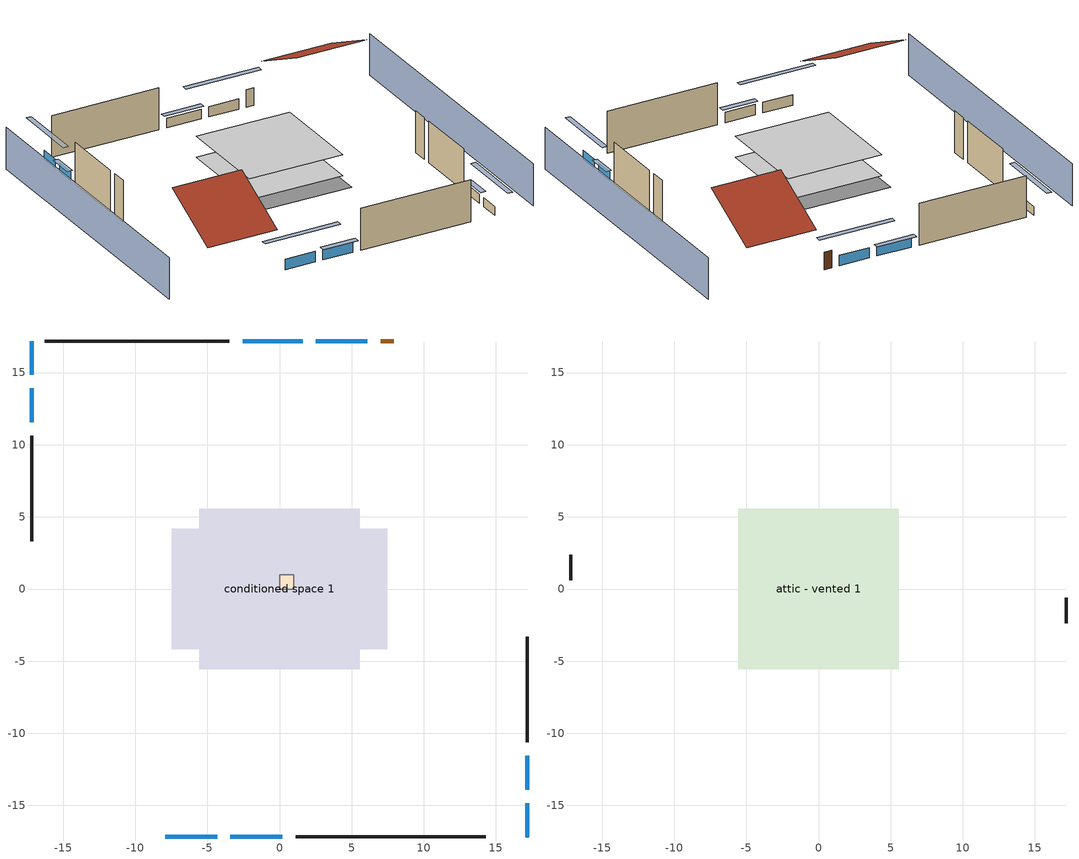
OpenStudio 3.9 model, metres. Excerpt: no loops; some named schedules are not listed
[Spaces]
conditioned space 1
 floor foundation (Slab1 construction): -7.48,-4.16 -7.48,4.16 7.48,4.16 7.48,-4.16 z0
 floor adiabatic (AdiabaticFloorConstruction): -5.58,-5.58 -5.58,5.58 5.58,5.58 5.58,-5.58 z2.44
 wall outside (Wall1 construction): 1.12,-17.18 14.29,-17.18 z0:4.88
 wall outside (Wall2 construction): -17.18,10.63 -17.18,3.31 z0:4.88
 wall outside (Wall3 construction): -3.47,17.18 -16.25,17.18 z0:4.88
 wall outside (Wall4 construction): 17.18,-10.63 17.18,-3.31 z0:4.88
 wall outside (AdiabaticWallConstruction): -7.92,-17.18 -4.33,-17.18 / -3.4,-17.18 0.19,-17.18 z0:1.22; -17.18,17.18 -17.18,14.83 / -17.18,13.91 -17.18,11.56 / 17.18,-17.18 17.18,-14.83 / 17.18,-13.91 17.18,-11.56 z0:1.04; 6.07,17.18 2.52,17.18 z0:1.19; 1.6,17.18 -2.54,17.18 z0:1.1
 wall outside (AdiabaticWallConstruction 1): 7.92,17.18 7,17.18 z0:2.03
 window (WindowConstruction): -7.92,-17.18 -4.33,-17.18 z0:1.22
 window (WindowConstruction 1): -3.4,-17.18 0.19,-17.18 z0:1.22
 window (WindowConstruction 2): -17.18,17.18 -17.18,14.83 z0:1.04
 window (WindowConstruction 3): -17.18,13.91 -17.18,11.56 z0:1.04
 window (WindowConstruction 4): 6.07,17.18 2.52,17.18 z0:1.19
 window (WindowConstruction 5): 1.59,17.18 -2.54,17.18 z0:1.1
 window (WindowConstruction 6): 17.18,-17.18 17.18,-14.83 z0:1.04
 window (WindowConstruction 7): 17.18,-13.91 17.18,-11.56 z0:1.04
 door (Door): 7.92,17.18 7,17.18 z0:2.03
 ceiling adiabatic (AdiabaticFloorConstruction): 5.58,-5.58 5.58,5.58 -5.58,5.58 -5.58,-5.58 z2.44
central ac and furnace airloop ret air space
 floor adiabatic (AdiabaticConst): 0,0 0,1 1,1 1,0 z0
 wall adiabatic (AdiabaticConst): 0,1 0,0 1,0 1,1 0,1 z0:1
 ceiling adiabatic (AdiabaticConst): 1,0 1,1 0,1 0,0 z1
attic - vented 1
 floor to conditioned space 1 (Floor1 construction Reversed): -5.58,-5.58 -5.58,5.58 5.58,5.58 5.58,-5.58 z4.88
 wall outside (Wall5 construction): -17.18,2.38 -17.18,0.61 z0:4.88
 wall outside (Wall6 construction): 17.18,-2.38 17.18,-0.61 z0:4.88
 roof outside (Roof1 construction): -8.84,-17.18,4.88 -8.84,-9.72,8.61 -17.18,-9.72,8.61 -17.18,-17.18,4.88
 roof outside (Roof2 construction): 8.84,17.18,4.88 8.84,9.72,8.61 17.18,9.72,8.61 17.18,17.18,4.88
shading: 21.76,-17.18 21.76,17.18 / -21.76,17.18 -21.76,-17.18 z0:4.88; -1.58,-17.18 -10.66,-17.18 -10.66,-17.79 -1.58,-17.79 z3.96; 0.5,-17.18 -3.7,-17.18 -3.7,-17.79 0.5,-17.79 z1.52; -17.18,12.09 -17.18,19.93 -17.79,19.93 -17.79,12.09 z3.78; -17.18,11.25 -17.18,14.21 -17.79,14.21 -17.79,11.25 z1.34; -0.22,17.18 8.82,17.18 8.82,17.79 -0.22,17.79 z3.93; -2.84,17.18 1.9,17.18 1.9,17.79 -2.84,17.79 z1.4; 17.18,-12.09 17.18,-19.93 17.79,-19.93 17.79,-12.09 z3.78; 17.18,-11.25 17.18,-14.21 17.79,-14.21 17.79,-11.25 z1.34
[Site]
Portland Intl Arpt_OR: Latitude {deg}=45.59; Longitude {deg}=-122.6; Time Zone {hr}=-8; Elevation {m}=33; Terrain=Suburbs; Keep Site Location Information=Yes
[Site:GroundTemperature:Shallow]
10.2558, 8.96328, 8.85977, 9.47314, 11.9355, 14.3863, 16.5111, 17.8571, 17.9714, 16.8767, 14.8061, 12.4304
[Site:WaterMainsTemperature]
Calculation Method=Schedule; Temperature Schedule=mains temperature schedule
[Building]
Building 1
[Material] Roughness=Rough
Name | Thickness {m} | Conductivity {W/m-K} | Density {kg/m3} | Specific Heat {J/kg-K} | Thermal Absorptance | Solar Absorptance | Visible Absorptance
asphalt or fiberglass shingles | 0.00635 | 0.162714 | 1121.4 | 1465.45 | 0.9 | 0.85 | 0.85
roof rigid ins | 0.00281632 | 0.029427 | 32.04 | 1214.23 | 0.9 | 0.7 | 0.7
osb sheathing 0.5 in. | 0.0127 | 0.115458 | 512.64 | 1214.23 | 0.9 | 0.6 | 0.6
wood siding | 0.0254 | 0.102417 | 544.68 | 1172.36 | 0.9 | 0.85 | 0.85
osb sheathing 0.5 in. 1 | 0.0127 | 0.115458 | 512.64 | 1214.23 | 0.9 | 0.7 | 0.7
wall stud and cavity | 0.1397 | 0.550994 | 139.0536 | 1170.24 | 0.9 | 0.7 | 0.7
gypsum board | 0.0127 | 0.160291 | 801 | 837.4 | 0.9 | 0.6 | 0.6
wall stud and cavity 1 | 0.1397 | 0.727959 | 139.0536 | 1170.24 | 0.9 | 0.6 | 0.6
ceiling loosefill ins | 0.0846667 | 0.0480833 | 16.02 | 1046.75 | 0.9 | 0.7 | 0.7
ceiling stud and cavity | 0.1397 | 0.302811 | 65.682 | 1177.47 | 0.9 | 0.7 | 0.7
concrete 4.0 in. | 0.1016 | 1.803125 | 2242.8 | 837.4 | 0.9 | 0.7 | 0.7
floor covering | 0.0127 | 0.0450781 | 54.468 | 1339.84 | 0.9 | 0.9 | 0.9
wood siding 1; wood siding 2 | 0.0254 | 0.102417 | 544.68 | 1172.36
wall rigid ins; floor rigid ins | 0.512978 | 0.029427 | 32.04 | 1214.23 | 0.9 | 0.7 | 0.7
wall stud and cavity 2 | 0.0889 | 0.380278 | 52.3479 | 1209.89 | 0.9 | 0.7 | 0.7
door material | 0.04445 | 0.0612267 | 512.64 | 1214.23 | 0.9 | 0.7 | 0.7
floor stud and cavity | 0.1397 | 1.75129 | 37.0049 | 1207.88 | 0.9 | 0.7 | 0.7
osb sheathing 0.75 in. | 0.01905 | 0.115458 | 512.64 | 1214.23 | 0.9 | 0.7 | 0.7
floor covering 1 | 0.0127 | 0.0433444 | 54.468 | 1339.84 | 0.9 | 0.6 | 0.6
wall stud and cavity 3 | 0.0889 | 0.391764 | 83.0341 | 1211.67 | 0.9 | 0.7 | 0.7
furniture material conditioned space 1 | 0.1524 | 0.115458 | 640.8 | 1214.23 | 0.9 | 0.6 | 0.6
[Construction]
Roof1 construction; Roof2 construction: asphalt or fiberglass shingles, roof rigid ins, osb sheathing 0.5 in.
Wall1 construction; Wall2 construction; Wall3 construction; Wall4 construction: wood siding, osb sheathing 0.5 in. 1, wall stud and cavity, gypsum board
Wall5 construction; Wall6 construction: wood siding, osb sheathing 0.5 in. 1, wall stud and cavity 1
Floor1 construction Reversed: gypsum board, ceiling stud and cavity, ceiling loosefill ins
Slab1 construction: concrete 4.0 in., floor covering
WindowConstruction; WindowConstruction 1; WindowConstruction 2; WindowConstruction 3; WindowConstruction 4; WindowConstruction 5; WindowConstruction 6; WindowConstruction 7: WindowMaterial
AdiabaticWallConstruction: wood siding 1, wall rigid ins, wall stud and cavity 2, gypsum board
Door: door material
AdiabaticWallConstruction 1: wood siding 2, wall rigid ins, wall stud and cavity 2, gypsum board
AdiabaticFloorConstruction: floor stud and cavity, floor rigid ins, osb sheathing 0.75 in., floor covering 1
PartitionWallConstruction: gypsum board, wall stud and cavity 3, gypsum board
furniture construction conditioned space 1: furniture material conditioned space 1
AdiabaticConst: Adiabatic
[WindowMaterial:SimpleGlazingSystem]
WindowMaterial: U-Factor {W/m2-K}=2.15764; Solar Heat Gain Coefficient=0.44
[Material:NoMass]
Adiabatic: Roughness=Rough; Thermal Resistance {m2-K/W}=176.1
[ThermalZone] Multiplier=1; Use Ideal Air Loads=No
Name | Volume {m3} | Thermostat
conditioned space | 606.66 | conditioned space temperature setpoint
attic - vented | 103.414
central ac and furnace airloop ret air zone | 1
[Sizing:Zone] Zone Cooling Design Supply Air Temperature Input Method=SupplyAirTemperature; Zone Cooling Design Supply Air Temperature {C}=14; Zone Cooling Design Supply Air Temperature Difference {deltaC}=11.11; Zone Heating Design Supply Air Temperature Input Method=SupplyAirTemperature; Zone Heating Design Supply Air Temperature {C}=40; Zone Heating Design Supply Air Temperature Difference {deltaC}=11.11; Zone Cooling Design Supply Air Humidity Ratio {kg-H2O/kg-air}=0.0085; Zone Heating Design Supply Air Humidity Ratio {kg-H2O/kg-air}=0.008; Cooling Design Air Flow Method=DesignDay; Heating Design Air Flow Method=DesignDay; Account for Dedicated Outdoor Air System=No; Dedicated Outdoor Air System Control Strategy=NeutralSupplyAir; Dedicated Outdoor Air Low Setpoint Temperature for Design {C}=autosize; Dedicated Outdoor Air High Setpoint Temperature for Design {C}=autosize; Zone Load Sizing Method=Sensible Load Only No Latent Load; Zone Latent Cooling Design Supply Air Humidity Ratio Input Method=HumidityRatioDifference; Zone Cooling Design Supply Air Humidity Ratio Difference {kgWater/kgDryAir}=0.005; Zone Latent Heating Design Supply Air Humidity Ratio Input Method=HumidityRatioDifference; Zone Humidification Design Supply Air Humidity Ratio Difference {kgWater/kgDryAir}=0.005; Sizing Option=Coincident
attic - vented; central ac and furnace airloop ret air zone
[Space]
Name | Thermal Zone | Volume {m3}
conditioned space 1 | conditioned space | 606.66
attic - vented 1 | attic - vented | 103.414
central ac and furnace airloop ret air space | central ac and furnace airloop ret air zone
[ThermostatSetpoint:DualSetpoint]
conditioned space temperature setpoint: Heating Setpoint Temperature Schedule=heating setpoint; Cooling Setpoint Temperature Schedule=cooling setpoint; Temperature Difference Between Cutout And Setpoint {deltaC}=0
[Foundation:Kiva]
Foundation Kiva 1: Initial Indoor Air Temperature {C}=20; Wall Height Above Grade {m}=0.1016; Wall Depth Below Slab {m}=0.2032
[Foundation:Kiva:Settings]
Soil Conductivity {W/m-K}=2.9427; Soil Density {kg/m3}=1842.3; Soil Specific Heat {J/kg-K}=418.7; Ground Solar Absorptivity=0.9; Ground Thermal Absorptivity=0.9; Ground Surface Roughness {m}=0.03; Far-Field Width {m}=40; Deep-Ground Boundary Condition=ZeroFlux; Deep-Ground Depth {m}=40; Minimum Cell Dimension {m}=0.2; Maximum Cell Growth Coefficient=3; Simulation Timestep=Timestep
[SurfaceProperty:ExposedFoundationPerimeter]
Slab1: Exposed Perimeter Calculation Method=TotalExposedPerimeter; Total Exposed Perimeter {m}=46.54296
[SurfaceProperty:IncidentSolarMultiplier] Incident Solar Multiplier=1; Incident Solar Multiplier Schedule=trans schedule winter=0.85 summer=0.7
Window1; Window2; Window3; Window4; Window5; Window6; Window7; Window8
[InternalMass:Definition] Design Level Calculation Method=SurfaceArea
Name | Construction | Surface Area {m2}
partition wall mass | PartitionWallConstruction | 248.794
furniture mass conditioned space 1 | furniture construction conditioned space 1 | 99.51774
[InternalMass] Space or SpaceType=conditioned space 1; Multiplier=1
Name | Internal Mass Definition
partition wall mass | partition wall mass
furniture mass conditioned space 1 | furniture mass conditioned space 1
[Fan:SystemModel]
central ac and furnace supply fan: Availability Schedule=Always On Discrete; Design Maximum Air Flow Rate {m3/s}=0.738598; Speed Control Method=Discrete; Electric Power Minimum Flow Rate Fraction=0.2; Design Pressure Rise {Pa}=500; Motor Efficiency=1; Motor In Air Stream Fraction=1; Design Electric Power Consumption {W}=autosize; Design Power Sizing Method=PowerPerFlow; Electric Power Per Unit Flow Rate {W/(m3/s)}=794.58; Electric Power Per Unit Flow Rate Per Unit Pressure {W-s/m3-Pa}=1.66667; Fan Total Efficiency=0.7; Motor Loss Radiative Fraction=0; Speed Flow Fraction 1=0.76102; Speed Electric Power Fraction 1=0.44075; Speed Flow Fraction 2=1; Speed Electric Power Fraction 2=1
[EnergyManagementSystem:Sensor]
Name | Output Variable or Output Meter Index Key | Output Variable or Output Meter
central_ac_and_furnace_supply_fan_s; central_ac_and_furnace_supply_fan_s_1 | central ac and furnace supply fan | Fan Electricity Energy
water_heater_T_set | water heater setpoint | Schedule Value
out_pb_s |  | Site Outdoor Air Barometric Pressure
out_wt_s |  | Site Outdoor Air Humidity Ratio
site_vw_s |  | Site Wind Speed
cool_season | cooling season schedule | Schedule Value
central_ac_and_furnace_airloop_Fan_RTF_s | central ac and furnace supply fan | Fan Runtime Fraction Speed 1
central_ac_and_furnace_airloop_Fan_RTF_s_1 | central ac and furnace supply fan | Fan Runtime Fraction Speed 2
central_ac_and_furnace_airloop_AH_MFR_s | Node 5 | System Node Mass Flow Rate
central_ac_and_furnace_airloop_AH_VFR_s | Node 5 | System Node Current Density Volume Flow Rate
central_ac_and_furnace_airloop_AH_Tout_s | Node 5 | System Node Temperature
central_ac_and_furnace_airloop_AH_Wout_s | Node 5 | System Node Humidity Ratio
central_ac_and_furnace_airloop_RA_T_s | Node 8 | System Node Temperature
central_ac_and_furnace_airloop_Ra_W_s | Node 8 | System Node Humidity Ratio
central_ac_and_furnace_airloop_0_DZ_T_s | attic - vented | Zone Air Temperature
central_ac_and_furnace_airloop_0_DZ_W_s | attic - vented | Zone Mean Air Humidity Ratio
natural_vent_s | natural vent schedule | Schedule Value
htg_sp_s | heating setpoint | Schedule Value
clg_sp_s | cooling setpoint | Schedule Value
mech_vent_range_fan_0_sch_s | mech vent range fan 0 schedule | Schedule Value
mech_vent_bath_fan_0_sch_s | mech vent bath fan 0 schedule | Schedule Value
clothes_dryer_exhaust_0_sch_s | clothes_dryer | Schedule Value
htg_load_cond |  | Heating:EnergyTransfer:Zone:CONDITIONED SPACE
clg_load_cond |  | Cooling:EnergyTransfer:Zone:CONDITIONED SPACE
htg_load_duct |  | Heating:EnergyTransfer:Zone:CENTRAL AC AND FURNACE AIRLOOP RET AIR ZONE
clg_load_duct |  | Cooling:EnergyTransfer:Zone:CENTRAL AC AND FURNACE AIRLOOP RET AIR ZONE
s_conv | Floor1 | Surface Inside Face Convection Heat Gain Energy
s_ig | Floor1 | Surface Inside Face Internal Gains Radiation Heat Gain Energy
s_sol | Floor1 | Surface Inside Face Solar Radiation Heat Gain Energy
s_lgt | Floor1 | Surface Inside Face Lights Radiation Heat Gain Energy
s_surf | Floor1 | Surface Inside Face Net Surface Thermal Radiation Heat Gain Energy
s_conv_1 | inferred conditioned ceiling | Surface Inside Face Convection Heat Gain Energy
s_ig_1 | inferred conditioned ceiling | Surface Inside Face Internal Gains Radiation Heat Gain Energy
s_sol_1 | inferred conditioned ceiling | Surface Inside Face Solar Radiation Heat Gain Energy
s_lgt_1 | inferred conditioned ceiling | Surface Inside Face Lights Radiation Heat Gain Energy
s_surf_1 | inferred conditioned ceiling | Surface Inside Face Net Surface Thermal Radiation Heat Gain Energy
s_conv_2 | inferred conditioned floor | Surface Inside Face Convection Heat Gain Energy
s_ig_2 | inferred conditioned floor | Surface Inside Face Internal Gains Radiation Heat Gain Energy
s_sol_2 | inferred conditioned floor | Surface Inside Face Solar Radiation Heat Gain Energy
s_lgt_2 | inferred conditioned floor | Surface Inside Face Lights Radiation Heat Gain Energy
s_surf_2 | inferred conditioned floor | Surface Inside Face Net Surface Thermal Radiation Heat Gain Energy
s_conv_3 | Slab1 | Surface Inside Face Convection Heat Gain Energy
s_ig_3 | Slab1 | Surface Inside Face Internal Gains Radiation Heat Gain Energy
s_sol_3 | Slab1 | Surface Inside Face Solar Radiation Heat Gain Energy
s_lgt_3 | Slab1 | Surface Inside Face Lights Radiation Heat Gain Energy
s_surf_3 | Slab1 | Surface Inside Face Net Surface Thermal Radiation Heat Gain Energy
ss_sol | Door1 | Surface Inside Face Solar Radiation Heat Gain Energy
ss_lgt | Door1 | Surface Inside Face Lights Radiation Heat Gain Energy
ss_conv | Door1 | Surface Inside Face Convection Heat Gain Energy
ss_ig | Door1 | Surface Inside Face Internal Gains Radiation Heat Gain Energy
ss_surf | Door1 | Surface Inside Face Net Surface Thermal Radiation Heat Gain Energy
ss_conv_1 | Window1 | Surface Inside Face Convection Heat Gain Energy
ss_ig_1 | Window1 | Surface Inside Face Internal Gains Radiation Heat Gain Energy
ss_surf_1 | Window1 | Surface Inside Face Net Surface Thermal Radiation Heat Gain Energy
ss_trans_in | Window1 | Surface Window Transmitted Solar Radiation Rate
ss_back_out | Window1 | Surface Window Shortwave from Zone Back Out Window Heat Transfer Rate
ss_trans_out | Window1 | Surface Inside Face Initial Transmitted Diffuse Transmitted Out Window Solar Radiation Rate
ss_conv_2 | Window2 | Surface Inside Face Convection Heat Gain Energy
ss_ig_2 | Window2 | Surface Inside Face Internal Gains Radiation Heat Gain Energy
ss_surf_2 | Window2 | Surface Inside Face Net Surface Thermal Radiation Heat Gain Energy
ss_trans_in_1 | Window2 | Surface Window Transmitted Solar Radiation Rate
ss_back_out_1 | Window2 | Surface Window Shortwave from Zone Back Out Window Heat Transfer Rate
ss_trans_out_1 | Window2 | Surface Inside Face Initial Transmitted Diffuse Transmitted Out Window Solar Radiation Rate
ss_conv_3 | Window3 | Surface Inside Face Convection Heat Gain Energy
ss_ig_3 | Window3 | Surface Inside Face Internal Gains Radiation Heat Gain Energy
ss_surf_3 | Window3 | Surface Inside Face Net Surface Thermal Radiation Heat Gain Energy
ss_trans_in_2 | Window3 | Surface Window Transmitted Solar Radiation Rate
ss_back_out_2 | Window3 | Surface Window Shortwave from Zone Back Out Window Heat Transfer Rate
ss_trans_out_2 | Window3 | Surface Inside Face Initial Transmitted Diffuse Transmitted Out Window Solar Radiation Rate
ss_conv_4 | Window4 | Surface Inside Face Convection Heat Gain Energy
ss_ig_4 | Window4 | Surface Inside Face Internal Gains Radiation Heat Gain Energy
ss_surf_4 | Window4 | Surface Inside Face Net Surface Thermal Radiation Heat Gain Energy
ss_trans_in_3 | Window4 | Surface Window Transmitted Solar Radiation Rate
ss_back_out_3 | Window4 | Surface Window Shortwave from Zone Back Out Window Heat Transfer Rate
ss_trans_out_3 | Window4 | Surface Inside Face Initial Transmitted Diffuse Transmitted Out Window Solar Radiation Rate
ss_conv_5 | Window5 | Surface Inside Face Convection Heat Gain Energy
ss_ig_5 | Window5 | Surface Inside Face Internal Gains Radiation Heat Gain Energy
ss_surf_5 | Window5 | Surface Inside Face Net Surface Thermal Radiation Heat Gain Energy
ss_trans_in_4 | Window5 | Surface Window Transmitted Solar Radiation Rate
ss_back_out_4 | Window5 | Surface Window Shortwave from Zone Back Out Window Heat Transfer Rate
ss_trans_out_4 | Window5 | Surface Inside Face Initial Transmitted Diffuse Transmitted Out Window Solar Radiation Rate
[ElectricEquipment:Definition] Design Level Calculation Method=EquipmentLevel
Name | Design Level {W} | Fraction Latent | Fraction Radiant | Fraction Lost
ceiling fan | 18.2704 | 0 | 0.558 | 0
clothes washer | 354.57 | 0.03 | 0.162 | 0.7
clothes dryer | 4290.56 | 0.015 | 0.081 | 0.85
dishwasher | 403.058 | 0.3 | 0.18 | 0.4
fridge | 39.726 | 0 | 0.6 | 0
freezer | 194.914 | 0 | 0.6 | 0
cooking range | 1308.62 | 0.08 | 0.432 | 0.2
misc tv | 418.556 | 0 | 0.6 | 0
misc plug loads | 374.603 | 0.021 | 0.558 | 0.049
whole house fan; mech vent house fan | 0 | 0 | 0 | 1
mech vent house fan cfis | 0 | 0 | 0 | 0
mech vent range fan 0 | 30 | 0 | 0 | 1
mech vent bath fan 0 | 45 | 0 | 0 | 1
[ElectricEquipment] Space or SpaceType=conditioned space 1
Name | Electric Equipment Definition | Schedule
ceiling fan | ceiling fan | ceiling_fan
clothes washer | clothes washer | clothes_washer
clothes dryer | clothes dryer | clothes_dryer
dishwasher | dishwasher | dishwasher
fridge | fridge | fridge schedule
freezer | freezer | freezer schedule
cooking range | cooking range | cooking_range
misc tv | misc tv | plug_loads_tv
misc plug loads | misc plug loads | plug_loads_other
whole house fan | whole house fan | Always On Discrete
mech vent house fan | mech vent house fan | mech vent house fan schedule
mech vent house fan cfis | mech vent house fan cfis | mech vent house fan cfis schedule
mech vent range fan 0 | mech vent range fan 0 | mech vent range fan 0 schedule
mech vent bath fan 0 | mech vent bath fan 0 | mech vent bath fan 0 schedule
[OtherEquipment:Definition] Design Level Calculation Method=EquipmentLevel
Name | Design Level {W} | Fraction Latent | Fraction Radiant | Fraction Lost
water heater sens; central ac and furnace airloop_0 SupSensLkToCond; central ac and furnace airloop_0 SupCondToLv; central ac and furnace airloop_0 RetCondToRP; central ac and furnace airloop_0 RetSensLkToRP; central ac and furnace airloop_0 SupCondToDZ; central ac and furnace airloop_0 RetCondToDZ; central ac and furnace airloop_0 SupSensLkToDZ; mech vent house fan sensible load | 0 | 0 | 0 | 0
water heater lat; central ac and furnace airloop_0 SupLatLkToCond; central ac and furnace airloop_0 RetLatLkToRP; central ac and furnace airloop_0 SupLatLkToDZ; mech vent house fan latent load | 0 | 1 | 0 | 0
water heater energy adjustment1 | 0.01 | 0 | 0 | 1
clothes dryer 2 | 0 | 0.015 | 0.081 | 0.85
cooking range 2 | 0 | 0.08 | 0.432 | 0.2
general water use sensible | -43.4886 | 0 | 0.6 | 0
general water use latent | 44.1266 | 1 | 0 | 0
[OtherEquipment]
Name | Other Equipment Definition | Space or SpaceType | Schedule | Fuel Type
water heater sens | water heater sens | conditioned space 1 | Always On Discrete
water heater lat | water heater lat | conditioned space 1 | Always On Discrete
water heater energy adjustment1 | water heater energy adjustment1 | conditioned space 1 | Always On Discrete | Electricity
clothes dryer 1 | clothes dryer 2 | conditioned space 1 | clothes_dryer | Electricity
cooking range 1 | cooking range 2 | conditioned space 1 | cooking_range | Electricity
general water use sensible | general water use sensible | conditioned space 1 | general water use schedule
general water use latent | general water use latent | conditioned space 1 | general water use schedule
central ac and furnace airloop_0 SupSensLkToCond | central ac and furnace airloop_0 SupSensLkToCond | conditioned space 1 | Always On Discrete
central ac and furnace airloop_0 SupLatLkToCond | central ac and furnace airloop_0 SupLatLkToCond | conditioned space 1 | Always On Discrete
central ac and furnace airloop_0 SupCondToLv | central ac and furnace airloop_0 SupCondToLv | conditioned space 1 | Always On Discrete
central ac and furnace airloop_0 RetCondToRP | central ac and furnace airloop_0 RetCondToRP | central ac and furnace airloop ret air space | Always On Discrete
central ac and furnace airloop_0 RetSensLkToRP | central ac and furnace airloop_0 RetSensLkToRP | central ac and furnace airloop ret air space | Always On Discrete
central ac and furnace airloop_0 RetLatLkToRP | central ac and furnace airloop_0 RetLatLkToRP | central ac and furnace airloop ret air space | Always On Discrete
central ac and furnace airloop_0 SupCondToDZ | central ac and furnace airloop_0 SupCondToDZ | attic - vented 1 | Always On Discrete
central ac and furnace airloop_0 RetCondToDZ | central ac and furnace airloop_0 RetCondToDZ | attic - vented 1 | Always On Discrete
central ac and furnace airloop_0 SupSensLkToDZ | central ac and furnace airloop_0 SupSensLkToDZ | attic - vented 1 | Always On Discrete
central ac and furnace airloop_0 SupLatLkToDZ | central ac and furnace airloop_0 SupLatLkToDZ | attic - vented 1 | Always On Discrete
mech vent house fan sensible load | mech vent house fan sensible load | conditioned space 1 | Always On Discrete
mech vent house fan latent load | mech vent house fan latent load | conditioned space 1 | Always On Discrete
[WaterUse:Equipment:Definition]
Name | Peak Flow Rate {m3/s}
clothes washer | 9.08213e-06
dishwasher | 5.50448e-06
[Lights:Definition]
interior lighting: Design Level Calculation Method=LightingLevel; Lighting Level {W}=326.054; Fraction Radiant=0.6; Fraction Visible=0.2; Return Air Fraction=0
[Lights]
interior lighting: Lights Definition=interior lighting; Space or SpaceType=conditioned space 1; Schedule=lighting_interior; Fraction Replaceable=1
[Exterior:Lights:Definition]
exterior lighting: Design Level {W}=8.97151
[Exterior:Lights]
exterior lighting: Exterior Lights Definition=exterior lighting; Schedule=exterior lighting schedule
[People:Definition]
occupants: Number of People Calculation Method=People; Number of People {people}=2; Fraction Radiant=0.314171; Sensible Heat Fraction=0.56303; Carbon Dioxide Generation Rate {m3/s-W}=0; Enable ASHRAE 55 Comfort Warnings=No; Mean Radiant Temperature Calculation Type=EnclosureAveraged
[People]
occupants: People Definition=occupants; Space or SpaceType=conditioned space 1; Number of People Schedule=occupants; Activity Level Schedule=occupants activity schedule; Multiplier=1
[ZoneMixing] Schedule=Always On Continuous; Design Flow Rate Calculation Method=Flow/Zone; Design Flow Rate {m3/s}=0
Name | Zone or Space | Source Zone or Space
central ac and furnace airloop_0 ZoneMixDZToCond mix | conditioned space | attic - vented
central ac and furnace airloop_0 ZoneMixCondToDZ mix; whole house fan mix | attic - vented | conditioned space
[SpaceInfiltration:DesignFlowRate] Schedule=Always On Discrete; Design Flow Rate Calculation Method=Flow/Space; Design Flow Rate {m3/s}=0
Name | Space or SpaceType
natural vent flow; whole house fan flow; infil flow | conditioned space 1
attic_vented 1 duct leakage imbalance infil flow | attic - vented 1
[SpaceInfiltration:EffectiveLeakageArea]
infil attic - vented 1: Space or SpaceType=attic - vented 1; Schedule=Always On Discrete; Effective Air Leakage Area {cm2}=4146.16; Stack Coefficient=0.000173426; Wind Coefficient=4.24899e-05
